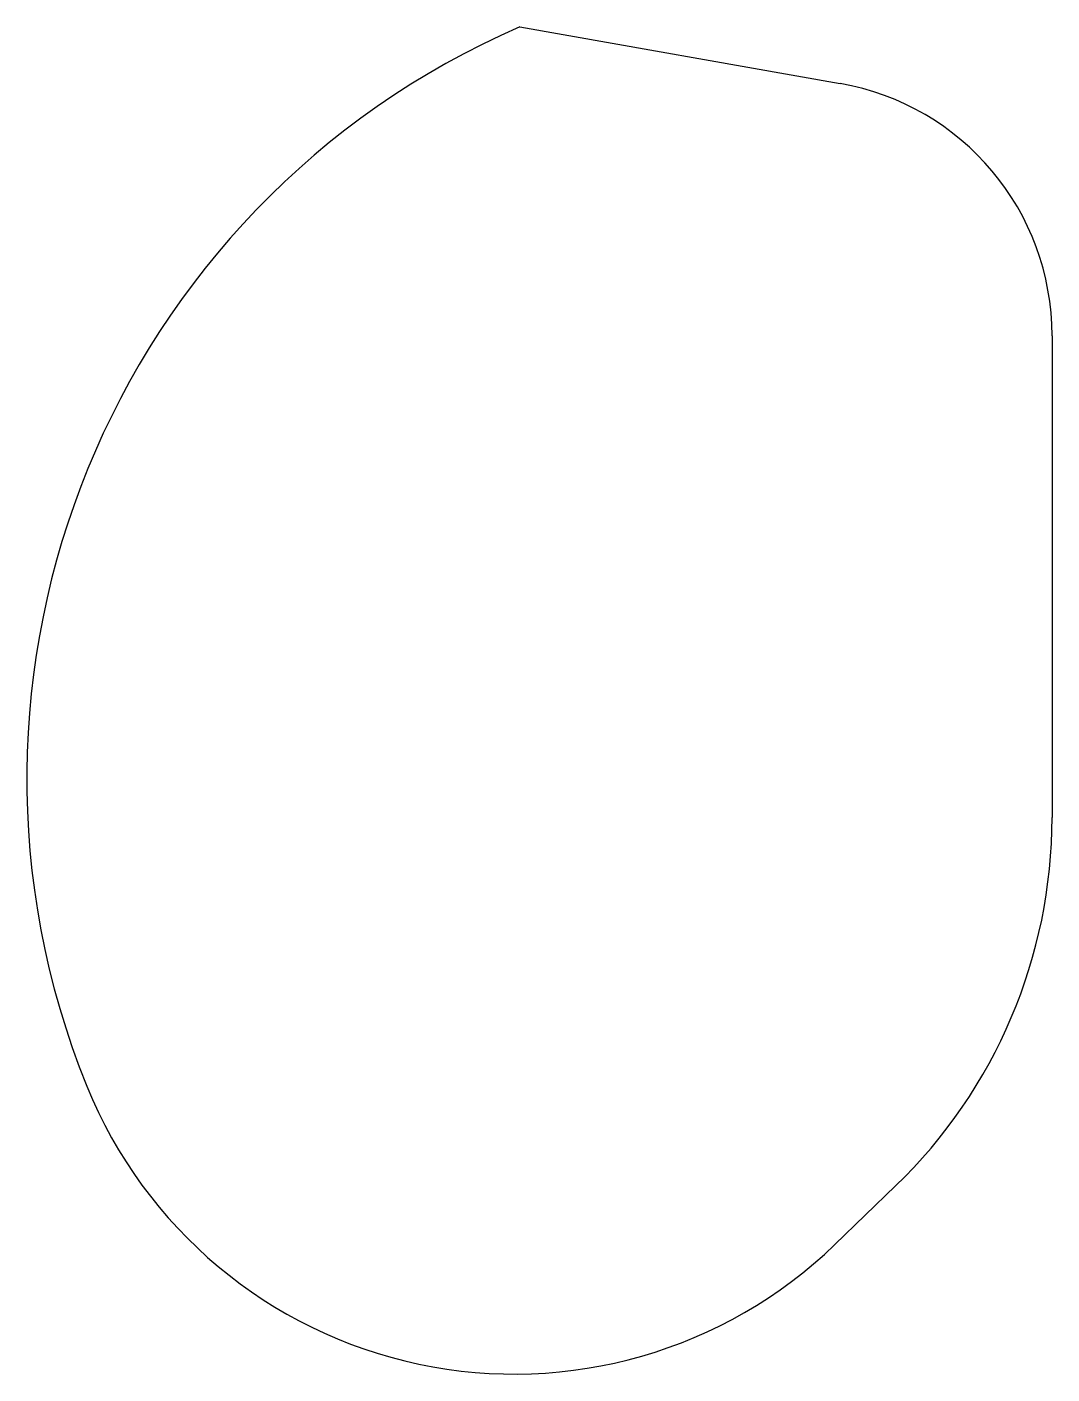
# Model space of a CAD drawing. Header units: millimetres. Extents: x 5.5 to 25.5, y -12.8 to 13.5.
import ezdxf

# ---------------------------------------------------------------- set-up
doc = ezdxf.new("R2010")
doc.units = ezdxf.units.MM
doc.layers.add('OUTER', color=7, linetype='CONTINUOUS')

msp = doc.modelspace()

# ---------------------------------------------------------------- linework, layer by layer
at = {"layer": 'OUTER'}
for p, q in [((15.151, 13.518), (21.406, 12.415)), ((25.538, 7.491), (25.538, -1.908)), ((25.538, 7.491), (25.538, 7.491)), ((22.486, -9.1), (21.3, -10.246))]:
    msp.add_line(p, q, dxfattribs=at)
for centre, radius, start, end in [((21.538, -1.152), 16, 113.5263, 202.0403), ((20.538, 7.491), 5, 0.0002, 79.9999), ((15.538, -1.908), 10, 314.0087, 359.9999), ((15.047, -3.773), 9, 202.0822, 314.0086)]:
    msp.add_arc(centre, radius, start, end, dxfattribs=at)

doc.saveas('drawing.dxf')
